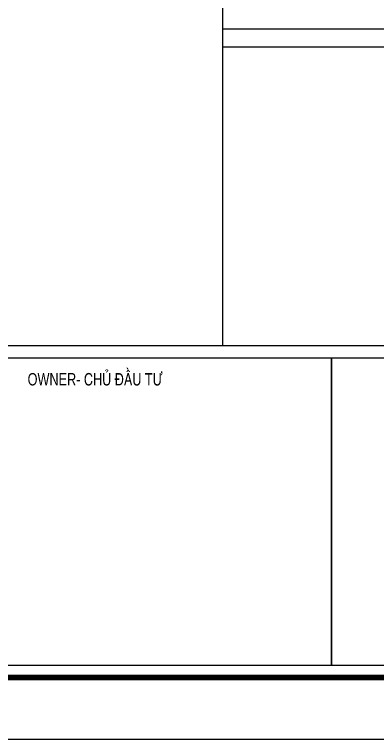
# Model space of a CAD drawing. Header units: inches. Extents: x 315041 to 662841, y -45540 to -35018.
# Drawn here: x 330896 to 330949.2, y -37638.9 to -37532.9 of the extents above; entities that cross this region are included whole.
import ezdxf

# ---------------------------------------------------------------- set-up
doc = ezdxf.new("R2010")
doc.units = ezdxf.units.IN
doc.header["$MEASUREMENT"] = 0
for name, color, linetype in [('2', 2, 'Continuous'), ('7', 7, 'Continuous'), ('8', 8, 'Continuous'), ('BAO KHUNG', 31, 'Continuous')]:
    doc.layers.add(name, color=color, linetype=linetype)
doc.styles.get("Standard").update_dxf_attribs({"font": 'VHARIALN.TTF'})

# ---------------------------------------------------------------- blocks, each defined once
blk = doc.blocks.new('A$C75D82031')
at = {"layer": '2', "color": 157, "linetype": 'Continuous'}
blk.add_lwpolyline([(0, 420), (594, 420), (594, 0), (0, 0)], close=True, dxfattribs=at)
at = {"layer": '7', "color": 147, "linetype": 'Continuous'}
blk.add_lwpolyline([(12.33, 57.61), (581.67, 57.61), (581.67, 409.19), (12.33, 409.19)], close=True, dxfattribs=at)
at = {"layer": 'BAO KHUNG', "color": 167, "linetype": 'Continuous', "const_width": 0.871}
blk.add_lwpolyline([(10.59, 9.07), (583.41, 9.07), (583.41, 410.93), (10.59, 410.93)], close=True, dxfattribs=at)
at = {"layer": 'BAO KHUNG', "color": 7}
for points in [[(80.92, 55.81), (144.95, 55.81), (144.95, 10.81), (80.92, 10.81)], [(144.95, 55.81), (285.8, 55.81), (285.8, 10.81), (144.95, 10.81)]]:
    blk.add_lwpolyline(points, close=True, dxfattribs=at)
at = {"layer": 'BAO KHUNG', "color": 7, "linetype": 'Continuous', "width": 0.9}
blk.add_text(' OWNER- CHñ §ÇU T¦', height=1.8, dxfattribs=at).set_placement((99.94, 51.79))

msp = doc.modelspace()

# ---------------------------------------------------------------- linework, layer by layer
at = {"color": 8}
msp.add_lwpolyline([(331379.1113, -37229.7343), (330809.7734, -37229.7343), (330809.7734, -37581.3141), (331379.1113, -37581.3141)], close=True, dxfattribs=at)
at = {"layer": '8', "color": 2}
msp.add_line((330926.4983, -37581.3141), (330926.4983, -37229.7343), dxfattribs=at)
msp.add_lwpolyline([(330926.4983, -37534.9827), (330975.165, -37534.9827), (330975.165, -37537.6493), (330926.4983, -37537.6493)], close=True, dxfattribs=at)

# ---------------------------------------------------------------- block references
at = {"color": 1}
msp.add_blockref('A$C75D82031', (330797.4423, -37638.9242), dxfattribs=at)

doc.saveas('drawing.dxf')
